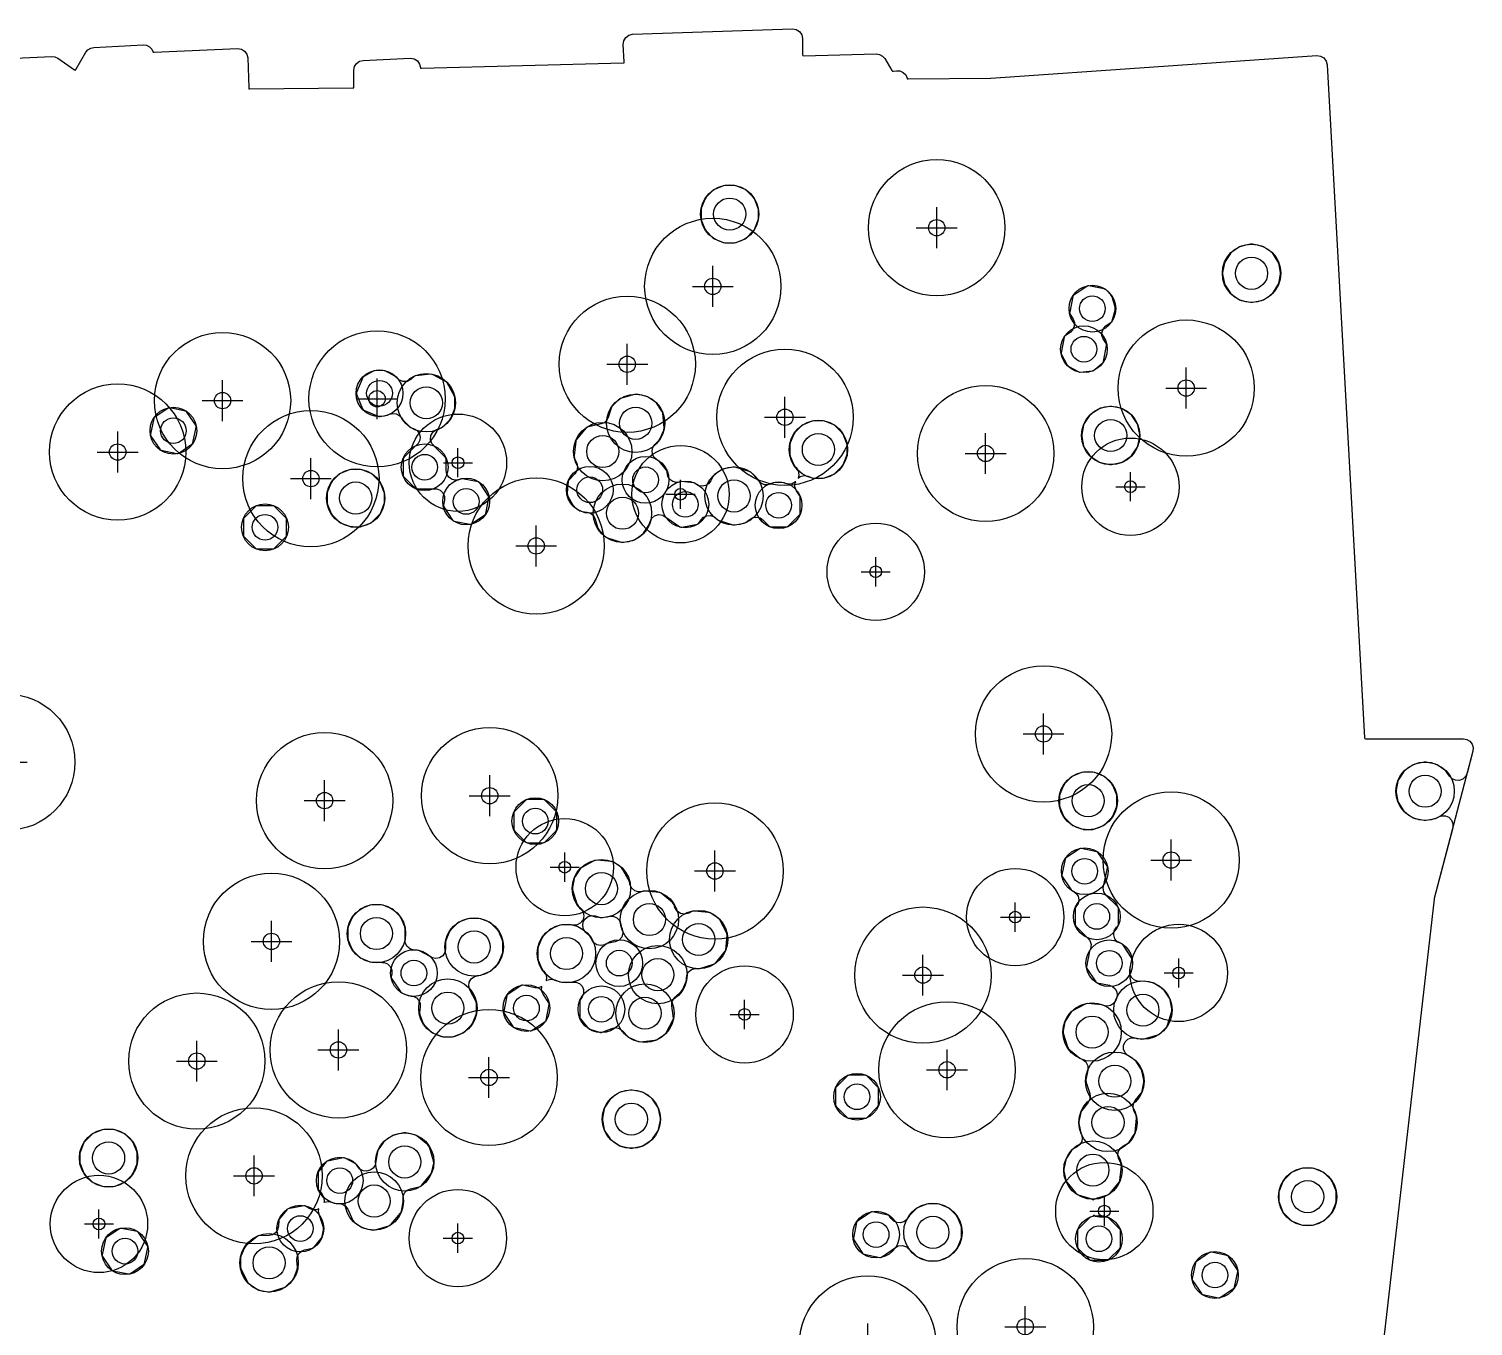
# Model space of a CAD drawing. Header units: metres. Extents: x 17722 to 17999, y 13535 to 15917.
# Drawn here: x 17871.3 to 17945.5, y 15034 to 15100.7 of the extents above; entities that cross this region are included whole.
import ezdxf

# ---------------------------------------------------------------- set-up
doc = ezdxf.new("R2010")
doc.units = ezdxf.units.M
for name, color, linetype in [('AI_GREENING_ALLOWED_ZONE', 4, 'Continuous'), ('AI_GREENING_LAWN', 82, 'Continuous'), ('AI_GREENING_SHRUBS', 92, 'Continuous'), ('AI_GREENING_TREES', 3, 'Continuous')]:
    doc.layers.add(name, color=color, linetype=linetype)

# ---------------------------------------------------------------- blocks, each defined once
blk = doc.blocks.new('AI_TREE')
for p, q in [((0, -0.3), (0, 0.3)), ((-0.3, 0), (0.3, 0))]:
    blk.add_line(p, q)
for radius in [1, 0.12]:
    blk.add_circle((0, 0), radius)
blk = doc.blocks.new('AI_SHRUB')
for radius in [1, 0.55]:
    blk.add_circle((0, 0), radius)

msp = doc.modelspace()

# ---------------------------------------------------------------- linework, layer by layer
at = {"layer": 'AI_GREENING_ALLOWED_ZONE'}
msp.add_lwpolyline([(17869.057, 15099.078), (17872.454, 15099.235), (17872.613, 15099.217), (17872.758, 15099.149), (17873.628, 15098.558), (17873.668, 15098.542), (17873.696, 15098.574), (17874.208, 15099.453), (17874.313, 15099.58), (17874.453, 15099.666), (17874.614, 15099.701), (17877.157, 15099.837), (17877.327, 15099.817), (17877.481, 15099.74), (17877.6, 15099.615), (17877.665, 15099.466), (17877.708, 15099.459), (17881.999, 15099.649), (17882.193, 15099.619), (17882.361, 15099.517), (17882.476, 15099.357), (17882.521, 15099.166), (17882.569, 15097.618), (17882.579, 15097.577), (17882.619, 15097.57), (17887.924, 15097.621), (17887.965, 15097.629), (17887.973, 15097.671), (17887.965, 15098.533), (17887.999, 15098.721), (17888.102, 15098.882), (17888.257, 15098.993), (17888.443, 15099.037), (17890.874, 15099.143), (17891.069, 15099.112), (17891.237, 15099.009), (17891.352, 15098.849), (17891.38, 15098.724), (17891.384, 15098.724), (17891.404, 15098.636), (17891.446, 15098.629), (17901.82, 15098.904), (17901.862, 15098.914), (17901.867, 15098.956), (17901.81, 15099.85), (17901.837, 15100.048), (17901.939, 15100.218), (17902.099, 15100.336), (17902.292, 15100.382), (17910.506, 15100.654), (17910.702, 15100.621), (17910.869, 15100.515), (17910.982, 15100.352), (17911.022, 15100.158), (17911.027, 15099.326), (17911.036, 15099.285), (17911.078, 15099.277), (17914.805, 15099.37), (17914.976, 15099.344), (17915.129, 15099.261), (17915.244, 15099.131), (17915.618, 15098.519), (17915.647, 15098.487), (17915.691, 15098.484), (17915.846, 15098.505), (17916.03, 15098.496), (17916.198, 15098.42), (17916.327, 15098.289), (17916.4, 15098.12), (17916.407, 15098.092), (17916.448, 15098.084), (17920.684, 15098.126), (17920.698, 15098.127), (17937.448, 15099.285), (17937.643, 15099.259), (17937.813, 15099.161), (17937.932, 15099.004), (17937.982, 15098.813), (17939.896, 15064.229), (17939.906, 15064.189), (17939.946, 15064.182), (17944.978, 15064.182), (17945.157, 15064.149), (17945.312, 15064.054), (17945.423, 15063.91), (17945.475, 15063.736), (17945.462, 15063.555), (17943.473, 15055.971), (17943.467, 15055.936), (17937.644, 15005.193)], dxfattribs=at)
at = {"layer": 'AI_GREENING_LAWN'}
msp.add_lwpolyline([(17869.057, 15099.078), (17872.454, 15099.235), (17872.613, 15099.217), (17872.758, 15099.149), (17873.628, 15098.558), (17873.668, 15098.542), (17873.696, 15098.574), (17874.208, 15099.453), (17874.313, 15099.58), (17874.453, 15099.666), (17874.614, 15099.701), (17877.157, 15099.837), (17877.327, 15099.817), (17877.481, 15099.74), (17877.6, 15099.615), (17877.665, 15099.466), (17877.708, 15099.459), (17881.999, 15099.649), (17882.193, 15099.619), (17882.361, 15099.517), (17882.476, 15099.357), (17882.521, 15099.166), (17882.569, 15097.618), (17882.579, 15097.577), (17882.619, 15097.57), (17887.924, 15097.621), (17887.965, 15097.629), (17887.973, 15097.671), (17887.965, 15098.533), (17887.999, 15098.721), (17888.102, 15098.882), (17888.257, 15098.993), (17888.443, 15099.037), (17890.874, 15099.143), (17891.069, 15099.112), (17891.237, 15099.009), (17891.352, 15098.849), (17891.38, 15098.724), (17891.384, 15098.724), (17891.404, 15098.636), (17891.446, 15098.629), (17901.82, 15098.904), (17901.862, 15098.914), (17901.867, 15098.956), (17901.81, 15099.85), (17901.837, 15100.048), (17901.939, 15100.218), (17902.099, 15100.336), (17902.292, 15100.382), (17910.506, 15100.654), (17910.702, 15100.621), (17910.869, 15100.515), (17910.982, 15100.352), (17911.022, 15100.158), (17911.027, 15099.326), (17911.036, 15099.285), (17911.078, 15099.277), (17914.805, 15099.37), (17914.976, 15099.344), (17915.129, 15099.261), (17915.244, 15099.131), (17915.618, 15098.519), (17915.647, 15098.487), (17915.691, 15098.484), (17915.846, 15098.505), (17916.03, 15098.496), (17916.198, 15098.42), (17916.327, 15098.289), (17916.4, 15098.12), (17916.407, 15098.092), (17916.448, 15098.084), (17920.684, 15098.126), (17920.698, 15098.127), (17937.448, 15099.285), (17937.643, 15099.259), (17937.813, 15099.161), (17937.932, 15099.004), (17937.982, 15098.813), (17939.896, 15064.229), (17939.906, 15064.189), (17939.946, 15064.182), (17944.978, 15064.182), (17945.157, 15064.149), (17945.312, 15064.054), (17945.423, 15063.91), (17945.475, 15063.736), (17945.462, 15063.555), (17945.162, 15062.411), (17945.08, 15062.24), (17944.939, 15062.112), (17944.761, 15062.045), (17944.571, 15062.05), (17944.396, 15062.125), (17944.263, 15062.26), (17944.098, 15062.506), (17944.03, 15062.575), (17943.625, 15062.845), (17943.536, 15062.882), (17943.058, 15062.977), (17942.962, 15062.977), (17942.484, 15062.882), (17942.395, 15062.845), (17941.99, 15062.575), (17941.922, 15062.506), (17941.652, 15062.102), (17941.615, 15062.012), (17941.52, 15061.535), (17941.52, 15061.438), (17941.615, 15060.961), (17941.652, 15060.872), (17941.922, 15060.467), (17941.99, 15060.399), (17942.395, 15060.128), (17942.484, 15060.091), (17942.962, 15059.996), (17943.058, 15059.996), (17943.536, 15060.091), (17943.625, 15060.128), (17943.667, 15060.156), (17943.852, 15060.232), (17944.052, 15060.229), (17944.235, 15060.148), (17944.371, 15060.001), (17944.439, 15059.813), (17944.428, 15059.614), (17943.473, 15055.971), (17943.467, 15055.936), (17937.644, 15005.193)], dxfattribs=at)
for points in [[(17907.621, 15089.686), (17908.07, 15089.873), (17908.151, 15089.926), (17908.495, 15090.271), (17908.549, 15090.351), (17908.735, 15090.801), (17908.754, 15090.895), (17908.754, 15091.382), (17908.735, 15091.477), (17908.549, 15091.927), (17908.495, 15092.007), (17908.151, 15092.351), (17908.07, 15092.405), (17907.621, 15092.591), (17907.526, 15092.61), (17907.039, 15092.61), (17906.944, 15092.591), (17906.495, 15092.405), (17906.414, 15092.351), (17906.07, 15092.007), (17906.017, 15091.927), (17905.83, 15091.477), (17905.811, 15091.382), (17905.811, 15090.895), (17905.83, 15090.801), (17906.017, 15090.351), (17906.07, 15090.271), (17906.414, 15089.926), (17906.495, 15089.873), (17906.944, 15089.686), (17907.039, 15089.668), (17907.526, 15089.668), (17907.621, 15089.686)], [(17934.708, 15086.739), (17935.113, 15087.009), (17935.181, 15087.077), (17935.451, 15087.482), (17935.488, 15087.571), (17935.583, 15088.049), (17935.583, 15088.145), (17935.488, 15088.623), (17935.451, 15088.712), (17935.181, 15089.117), (17935.113, 15089.185), (17934.708, 15089.456), (17934.619, 15089.492), (17934.141, 15089.587), (17934.045, 15089.587), (17933.567, 15089.492), (17933.478, 15089.456), (17933.073, 15089.185), (17933.005, 15089.117), (17932.734, 15088.712), (17932.697, 15088.623), (17932.602, 15088.145), (17932.602, 15088.049), (17932.697, 15087.571), (17932.734, 15087.482), (17933.005, 15087.077), (17933.073, 15087.009), (17933.478, 15086.739), (17933.567, 15086.702), (17934.045, 15086.607), (17934.141, 15086.607), (17934.619, 15086.702), (17934.708, 15086.739)], [(17925.937, 15083.094), (17925.968, 15083.112), (17926.445, 15083.504), (17926.472, 15083.535), (17926.486, 15083.573), (17926.648, 15084.386), (17926.648, 15084.43), (17926.633, 15084.472), (17926.474, 15084.73), (17926.407, 15084.905), (17926.41, 15085.092), (17926.481, 15085.265), (17926.61, 15085.399), (17926.88, 15085.591), (17926.908, 15085.619), (17926.925, 15085.654), (17927.094, 15086.21), (17927.094, 15086.352), (17926.931, 15086.889), (17926.87, 15086.992), (17926.635, 15087.227), (17926.509, 15087.294), (17925.73, 15087.449), (17925.683, 15087.449), (17925.64, 15087.431), (17924.959, 15086.975), (17924.926, 15086.943), (17924.908, 15086.9), (17924.748, 15086.093), (17924.747, 15086.049), (17924.763, 15086.007), (17924.922, 15085.749), (17924.988, 15085.574), (17924.986, 15085.388), (17924.915, 15085.215), (17924.785, 15085.08), (17924.521, 15084.892), (17924.49, 15084.859), (17924.473, 15084.818), (17924.312, 15084.006), (17924.311, 15083.965), (17924.324, 15083.926), (17924.597, 15083.415), (17924.697, 15083.314), (17925.214, 15083.038), (17925.247, 15083.026), (17925.283, 15083.024), (17925.903, 15083.085), (17925.937, 15083.094)], [(17891.22, 15080.014), (17891.326, 15079.871), (17891.376, 15079.698), (17891.361, 15079.52), (17891.284, 15079.358), (17891.156, 15079.234), (17891.117, 15079.208), (17890.537, 15078.628), (17890.512, 15078.59), (17890.502, 15078.544), (17890.502, 15077.724), (17890.512, 15077.679), (17890.537, 15077.64), (17891.117, 15077.06), (17891.156, 15077.034), (17891.201, 15077.025), (17892.021, 15077.025), (17892.038, 15077.029), (17892.233, 15077.029), (17892.413, 15076.954), (17892.551, 15076.816), (17892.626, 15076.636), (17892.626, 15076.441), (17892.576, 15076.189), (17892.576, 15076.143), (17892.594, 15076.1), (17893.049, 15075.418), (17893.082, 15075.386), (17893.125, 15075.368), (17893.929, 15075.208), (17893.975, 15075.208), (17894.018, 15075.226), (17894.7, 15075.681), (17894.733, 15075.714), (17894.75, 15075.757), (17894.91, 15076.561), (17894.91, 15076.607), (17894.893, 15076.65), (17894.437, 15077.332), (17894.404, 15077.365), (17894.361, 15077.383), (17893.557, 15077.542), (17893.511, 15077.542), (17893.423, 15077.506), (17893.42, 15077.511), (17893.333, 15077.473), (17893.155, 15077.464), (17892.984, 15077.519), (17892.844, 15077.631), (17892.752, 15077.784), (17892.72, 15077.96), (17892.72, 15078.544), (17892.711, 15078.59), (17892.685, 15078.628), (17892.07, 15079.243), (17892.076, 15079.248), (17891.983, 15079.345), (17891.912, 15079.548), (17891.933, 15079.761), (17892.042, 15079.946), (17892.218, 15080.068), (17892.483, 15080.178), (17892.564, 15080.232), (17892.908, 15080.576), (17892.962, 15080.657), (17893.148, 15081.106), (17893.167, 15081.201), (17893.167, 15081.675), (17893.138, 15081.791), (17892.774, 15082.473), (17892.752, 15082.501), (17892.724, 15082.522), (17892.054, 15082.881), (17891.914, 15082.908), (17891.159, 15082.834), (17891.124, 15082.825), (17891.093, 15082.806), (17890.896, 15082.642), (17890.704, 15082.542), (17890.488, 15082.533), (17890.288, 15082.616), (17890.232, 15082.678), (17890.225, 15082.671), (17890.078, 15082.813), (17889.58, 15083.08), (17889.464, 15083.109), (17889.119, 15083.109), (17889.003, 15083.08), (17888.481, 15082.801), (17888.448, 15082.775), (17888.426, 15082.741), (17888.11, 15081.977), (17888.101, 15081.932), (17888.11, 15081.886), (17888.424, 15081.129), (17888.45, 15081.09), (17888.488, 15081.065), (17889.257, 15080.746), (17889.292, 15080.737), (17889.327, 15080.739), (17889.7, 15080.813), (17889.806, 15080.858), (17889.973, 15080.897), (17890.144, 15080.877), (17890.298, 15080.8), (17890.417, 15080.676), (17890.483, 15080.576), (17890.827, 15080.232), (17890.908, 15080.178), (17891.069, 15080.111), (17891.22, 15080.014)], [(17901.834, 15074.282), (17902.299, 15074.374), (17902.388, 15074.411), (17902.793, 15074.682), (17902.861, 15074.75), (17903.132, 15075.155), (17903.169, 15075.244), (17903.179, 15075.297), (17903.265, 15075.493), (17903.425, 15075.635), (17903.63, 15075.698), (17903.842, 15075.668), (17904.023, 15075.553), (17904.045, 15075.53), (17904.727, 15075.075), (17904.77, 15075.057), (17904.816, 15075.057), (17905.621, 15075.217), (17905.663, 15075.235), (17905.696, 15075.267), (17905.811, 15075.438), (17905.939, 15075.568), (17906.104, 15075.643), (17906.286, 15075.655), (17906.46, 15075.6), (17906.602, 15075.487), (17906.624, 15075.462), (17906.738, 15075.389), (17907.445, 15075.175), (17907.564, 15075.169), (17908.021, 15075.259), (17908.124, 15075.306), (17908.33, 15075.467), (17908.491, 15075.55), (17908.671, 15075.57), (17908.846, 15075.526), (17908.994, 15075.422), (17909.302, 15075.107), (17909.341, 15075.081), (17909.387, 15075.072), (17910.206, 15075.072), (17910.252, 15075.081), (17910.29, 15075.107), (17910.87, 15075.686), (17910.896, 15075.725), (17910.905, 15075.77), (17910.905, 15076.603), (17910.9, 15076.638), (17910.884, 15076.67), (17910.711, 15076.929), (17910.634, 15077.126), (17910.644, 15077.336), (17910.672, 15077.391), (17910.67, 15077.388), (17910.495, 15077.286), (17910.294, 15077.262), (17910.101, 15077.32), (17910.085, 15077.328), (17909.969, 15077.357), (17909.624, 15077.357), (17909.508, 15077.328), (17909.421, 15077.282), (17909.248, 15077.227), (17909.066, 15077.238), (17908.901, 15077.313), (17908.773, 15077.442), (17908.718, 15077.523), (17908.381, 15077.86), (17908.278, 15077.922), (17907.563, 15078.139), (17907.443, 15078.145), (17906.978, 15078.052), (17906.889, 15078.015), (17906.499, 15077.754), (17906.414, 15077.657), (17906.306, 15077.435), (17906.198, 15077.288), (17906.045, 15077.19), (17905.867, 15077.153), (17905.687, 15077.182), (17905.53, 15077.274), (17905.49, 15077.308), (17905.459, 15077.328), (17905.423, 15077.337), (17904.805, 15077.398), (17904.769, 15077.396), (17904.735, 15077.384), (17904.547, 15077.355), (17904.362, 15077.399), (17904.206, 15077.508), (17904.103, 15077.668), (17904.067, 15077.855), (17904.067, 15077.903), (17904.06, 15077.943), (17904.039, 15077.979), (17903.672, 15078.427), (17903.517, 15078.531), (17903.39, 15078.652), (17903.313, 15078.811), (17903.296, 15078.986), (17903.34, 15079.156), (17903.441, 15079.3), (17903.664, 15079.523), (17903.718, 15079.604), (17903.899, 15080.042), (17903.917, 15080.16), (17903.844, 15080.904), (17903.803, 15081.017), (17903.54, 15081.411), (17903.472, 15081.48), (17903.067, 15081.75), (17902.978, 15081.787), (17902.512, 15081.88), (17902.393, 15081.874), (17901.678, 15081.657), (17901.575, 15081.595), (17901.248, 15081.268), (17901.187, 15081.167), (17901.04, 15080.696), (17900.961, 15080.541), (17900.833, 15080.423), (17900.673, 15080.356), (17899.967, 15080.196), (17899.93, 15080.181), (17899.9, 15080.155), (17899.397, 15079.542), (17899.379, 15079.511), (17899.37, 15079.477), (17899.295, 15078.712), (17899.316, 15078.587), (17899.423, 15078.351), (17899.468, 15078.16), (17899.436, 15077.966), (17899.331, 15077.8), (17899.014, 15077.464), (17898.992, 15077.431), (17898.981, 15077.393), (17898.924, 15076.814), (17898.952, 15076.675), (17899.216, 15076.181), (17899.297, 15076.092), (17899.585, 15075.899), (17899.694, 15075.859), (17899.946, 15075.83), (17900.131, 15075.771), (17900.279, 15075.646), (17900.369, 15075.474), (17900.508, 15074.997), (17900.57, 15074.892), (17900.896, 15074.566), (17900.999, 15074.505), (17901.714, 15074.288), (17901.834, 15074.282)], [(17879.657, 15079.318), (17879.69, 15079.351), (17879.708, 15079.394), (17879.868, 15080.198), (17879.868, 15080.244), (17879.85, 15080.287), (17879.394, 15080.969), (17879.361, 15081.002), (17879.319, 15081.02), (17878.514, 15081.179), (17878.468, 15081.179), (17878.425, 15081.162), (17877.743, 15080.706), (17877.711, 15080.673), (17877.693, 15080.631), (17877.533, 15079.826), (17877.533, 15079.78), (17877.551, 15079.737), (17878.006, 15079.055), (17878.039, 15079.023), (17878.082, 15079.005), (17878.886, 15078.845), (17878.932, 15078.845), (17878.975, 15078.863), (17879.657, 15079.318)], [(17927.471, 15078.408), (17927.876, 15078.678), (17927.944, 15078.746), (17928.215, 15079.151), (17928.252, 15079.24), (17928.347, 15079.718), (17928.347, 15079.814), (17928.252, 15080.292), (17928.215, 15080.381), (17927.944, 15080.786), (17927.876, 15080.854), (17927.471, 15081.124), (17927.382, 15081.161), (17926.904, 15081.256), (17926.808, 15081.256), (17926.33, 15081.161), (17926.241, 15081.124), (17925.836, 15080.854), (17925.768, 15080.786), (17925.498, 15080.381), (17925.461, 15080.292), (17925.366, 15079.814), (17925.366, 15079.718), (17925.461, 15079.24), (17925.498, 15079.151), (17925.768, 15078.746), (17925.836, 15078.678), (17926.241, 15078.408), (17926.33, 15078.371), (17926.808, 15078.276), (17926.904, 15078.276), (17927.382, 15078.371), (17927.471, 15078.408)], [(17912.707, 15077.833), (17913.051, 15078.178), (17913.105, 15078.258), (17913.291, 15078.708), (17913.31, 15078.802), (17913.31, 15079.289), (17913.291, 15079.384), (17913.105, 15079.834), (17913.051, 15079.914), (17912.707, 15080.258), (17912.627, 15080.312), (17912.177, 15080.498), (17912.082, 15080.517), (17911.596, 15080.517), (17911.501, 15080.498), (17911.051, 15080.312), (17910.971, 15080.258), (17910.627, 15079.914), (17910.573, 15079.834), (17910.387, 15079.384), (17910.368, 15079.289), (17910.368, 15078.802), (17910.387, 15078.708), (17910.573, 15078.258), (17910.627, 15078.178), (17910.69, 15078.114), (17910.801, 15077.945), (17910.836, 15077.747), (17910.794, 15077.567), (17910.906, 15077.656), (17911.111, 15077.707), (17911.318, 15077.669), (17911.501, 15077.593), (17911.596, 15077.575), (17912.082, 15077.575), (17912.177, 15077.593), (17912.627, 15077.78), (17912.707, 15077.833)], [(17888.406, 15075.098), (17888.856, 15075.285), (17888.936, 15075.338), (17889.281, 15075.683), (17889.334, 15075.763), (17889.521, 15076.213), (17889.539, 15076.307), (17889.539, 15076.794), (17889.521, 15076.889), (17889.334, 15077.339), (17889.281, 15077.419), (17888.936, 15077.763), (17888.856, 15077.817), (17888.406, 15078.003), (17888.312, 15078.022), (17887.825, 15078.022), (17887.73, 15078.003), (17887.28, 15077.817), (17887.2, 15077.763), (17886.856, 15077.419), (17886.802, 15077.339), (17886.616, 15076.889), (17886.597, 15076.794), (17886.597, 15076.307), (17886.616, 15076.213), (17886.802, 15075.763), (17886.856, 15075.683), (17887.2, 15075.338), (17887.28, 15075.285), (17887.73, 15075.098), (17887.825, 15075.08), (17888.312, 15075.08), (17888.406, 15075.098)], [(17884.482, 15074.553), (17884.507, 15074.592), (17884.516, 15074.637), (17884.516, 15075.457), (17884.507, 15075.502), (17884.482, 15075.541), (17883.902, 15076.121), (17883.863, 15076.147), (17883.818, 15076.156), (17882.998, 15076.156), (17882.952, 15076.147), (17882.914, 15076.121), (17882.334, 15075.541), (17882.308, 15075.502), (17882.299, 15075.457), (17882.299, 15074.637), (17882.308, 15074.592), (17882.334, 15074.553), (17882.914, 15073.973), (17882.952, 15073.947), (17882.998, 15073.938), (17883.818, 15073.938), (17883.863, 15073.947), (17883.902, 15073.973), (17884.482, 15074.553)], [(17925.942, 15059.53), (17926.036, 15059.549), (17926.486, 15059.736), (17926.566, 15059.789), (17926.911, 15060.133), (17926.964, 15060.214), (17927.151, 15060.663), (17927.169, 15060.758), (17927.169, 15061.245), (17927.151, 15061.34), (17926.964, 15061.789), (17926.911, 15061.87), (17926.566, 15062.214), (17926.486, 15062.268), (17926.036, 15062.454), (17925.942, 15062.473), (17925.455, 15062.473), (17925.36, 15062.454), (17924.91, 15062.268), (17924.83, 15062.214), (17924.486, 15061.87), (17924.432, 15061.789), (17924.246, 15061.34), (17924.227, 15061.245), (17924.227, 15060.758), (17924.246, 15060.663), (17924.432, 15060.214), (17924.486, 15060.133), (17924.83, 15059.789), (17924.91, 15059.736), (17925.36, 15059.549), (17925.445, 15059.532), (17925.449, 15059.53), (17925.942, 15059.53)], [(17898.369, 15059.458), (17898.395, 15059.497), (17898.404, 15059.542), (17898.404, 15060.362), (17898.395, 15060.408), (17898.369, 15060.446), (17897.789, 15061.026), (17897.75, 15061.052), (17897.705, 15061.061), (17896.885, 15061.061), (17896.839, 15061.052), (17896.801, 15061.026), (17896.221, 15060.446), (17896.195, 15060.408), (17896.186, 15060.362), (17896.186, 15059.542), (17896.195, 15059.497), (17896.221, 15059.458), (17896.801, 15058.879), (17896.839, 15058.853), (17896.885, 15058.844), (17897.705, 15058.844), (17897.75, 15058.853), (17897.789, 15058.879), (17898.369, 15059.458)], [(17924.826, 15056.418), (17924.859, 15056.385), (17924.906, 15056.365), (17925.068, 15056.257), (17925.177, 15056.095), (17925.215, 15055.903), (17925.177, 15055.712), (17925.068, 15055.55), (17925.043, 15055.511), (17925.034, 15055.466), (17925.034, 15054.646), (17925.043, 15054.6), (17925.068, 15054.562), (17925.683, 15053.947), (17925.68, 15053.944), (17925.792, 15053.824), (17925.858, 15053.606), (17925.821, 15053.382), (17925.774, 15053.268), (17925.614, 15052.464), (17925.614, 15052.418), (17925.632, 15052.375), (17926.088, 15051.693), (17926.12, 15051.66), (17926.163, 15051.643), (17926.79, 15051.518), (17926.956, 15051.453), (17927.088, 15051.334), (17927.17, 15051.176), (17927.192, 15051), (17927.151, 15050.827), (17927.116, 15050.747), (17927.008, 15050.591), (17926.851, 15050.486), (17926.666, 15050.447), (17926.479, 15050.48), (17926.408, 15050.507), (17925.682, 15050.579), (17925.543, 15050.551), (17924.895, 15050.205), (17924.806, 15050.124), (17924.543, 15049.73), (17924.506, 15049.641), (17924.413, 15049.175), (17924.419, 15049.056), (17924.632, 15048.353), (17924.711, 15048.235), (17925.276, 15047.771), (17925.398, 15047.716), (17925.575, 15047.582), (17925.677, 15047.385), (17925.683, 15047.163), (17925.581, 15046.654), (17925.589, 15046.528), (17925.778, 15045.964), (17925.803, 15045.8), (17925.774, 15045.636), (17925.692, 15045.491), (17925.37, 15045.094), (17925.32, 15044.987), (17925.227, 15044.521), (17925.227, 15044.424), (17925.322, 15043.945), (17925.36, 15043.852), (17925.396, 15043.675), (17925.367, 15043.497), (17925.277, 15043.341), (17925.137, 15043.226), (17924.934, 15043.115), (17924.848, 15043.036), (17924.584, 15042.64), (17924.547, 15042.551), (17924.452, 15042.073), (17924.452, 15041.977), (17924.544, 15041.511), (17924.596, 15041.403), (17925.062, 15040.835), (17925.18, 15040.756), (17925.825, 15040.561), (17925.961, 15040.489), (17926.135, 15040.583), (17926.705, 15040.756), (17926.823, 15040.835), (17927.305, 15041.422), (17927.323, 15041.453), (17927.332, 15041.488), (17927.407, 15042.247), (17927.381, 15042.381), (17927.278, 15042.586), (17927.226, 15042.769), (17927.246, 15042.959), (17927.336, 15043.127), (17927.483, 15043.249), (17927.725, 15043.383), (17927.811, 15043.462), (17928.069, 15043.847), (17928.109, 15043.96), (17928.182, 15044.7), (17928.162, 15044.825), (17928.048, 15045.077), (17928.004, 15045.255), (17928.028, 15045.437), (17928.115, 15045.598), (17928.416, 15045.969), (17928.466, 15046.076), (17928.559, 15046.542), (17928.559, 15046.638), (17928.464, 15047.116), (17928.427, 15047.205), (17928.157, 15047.61), (17928.088, 15047.678), (17927.731, 15047.917), (17927.593, 15048.055), (17927.518, 15048.235), (17927.518, 15048.43), (17927.593, 15048.61), (17927.731, 15048.748), (17927.911, 15048.823), (17928.106, 15048.823), (17928.451, 15048.754), (17928.571, 15048.76), (17929.286, 15048.977), (17929.389, 15049.039), (17929.715, 15049.365), (17929.777, 15049.468), (17929.994, 15050.183), (17930, 15050.303), (17929.907, 15050.768), (17929.87, 15050.857), (17929.6, 15051.262), (17929.531, 15051.33), (17929.127, 15051.601), (17929.037, 15051.638), (17928.572, 15051.73), (17928.391, 15051.721), (17928.391, 15051.725), (17928.276, 15051.714), (17928.082, 15051.78), (17927.93, 15051.917), (17927.846, 15052.104), (17927.844, 15052.309), (17927.949, 15052.836), (17927.949, 15052.882), (17927.931, 15052.925), (17927.476, 15053.607), (17927.443, 15053.64), (17927.354, 15053.676), (17927.356, 15053.679), (17927.213, 15053.741), (17927.071, 15053.902), (17927.009, 15054.107), (17927.038, 15054.319), (17927.154, 15054.499), (17927.216, 15054.562), (17927.242, 15054.6), (17927.251, 15054.646), (17927.251, 15055.466), (17927.242, 15055.511), (17927.216, 15055.55), (17926.612, 15056.154), (17926.504, 15056.316), (17926.466, 15056.507), (17926.504, 15056.699), (17926.528, 15056.756), (17926.687, 15057.56), (17926.687, 15057.607), (17926.67, 15057.65), (17926.214, 15058.331), (17926.181, 15058.364), (17926.139, 15058.382), (17925.344, 15058.54), (17925.34, 15058.542), (17925.288, 15058.542), (17925.245, 15058.524), (17924.563, 15058.069), (17924.531, 15058.036), (17924.513, 15057.993), (17924.353, 15057.189), (17924.353, 15057.142), (17924.371, 15057.1), (17924.826, 15056.418)], [(17899.561, 15051.613), (17899.699, 15051.475), (17899.773, 15051.294), (17899.773, 15051.099), (17899.699, 15050.919), (17899.603, 15050.776), (17899.588, 15050.744), (17899.583, 15050.709), (17899.583, 15049.87), (17899.59, 15049.83), (17899.61, 15049.794), (17899.978, 15049.346), (17900.096, 15049.267), (17900.65, 15049.099), (17900.691, 15049.094), (17900.731, 15049.103), (17901.219, 15049.305), (17901.416, 15049.343), (17901.613, 15049.3), (17901.776, 15049.183), (17902.059, 15048.878), (17902.146, 15048.817), (17902.58, 15048.638), (17902.698, 15048.62), (17903.442, 15048.693), (17903.555, 15048.734), (17903.939, 15048.99), (17904.019, 15049.079), (17904.382, 15049.758), (17904.395, 15049.794), (17904.396, 15049.831), (17904.31, 15050.47), (17904.315, 15050.633), (17904.373, 15050.786), (17904.476, 15050.912), (17904.795, 15051.191), (17904.86, 15051.282), (17905.039, 15051.716), (17905.058, 15051.828), (17905.056, 15051.85), (17905.078, 15052.037), (17905.167, 15052.202), (17905.311, 15052.323), (17905.489, 15052.382), (17905.553, 15052.378), (17905.553, 15052.384), (17905.752, 15052.388), (17906.449, 15052.6), (17906.567, 15052.679), (17907.049, 15053.266), (17907.068, 15053.297), (17907.076, 15053.331), (17907.151, 15054.087), (17907.123, 15054.227), (17906.777, 15054.875), (17906.696, 15054.964), (17906.312, 15055.22), (17906.2, 15055.261), (17905.467, 15055.333), (17905.329, 15055.306), (17905.18, 15055.227), (17904.971, 15055.171), (17904.757, 15055.207), (17904.58, 15055.331), (17904.471, 15055.518), (17904.426, 15055.658), (17904.348, 15055.773), (17903.76, 15056.256), (17903.729, 15056.275), (17903.694, 15056.283), (17902.901, 15056.361), (17902.866, 15056.36), (17902.816, 15056.342), (17902.605, 15056.314), (17902.402, 15056.376), (17902.243, 15056.518), (17902.157, 15056.712), (17902.13, 15056.842), (17901.783, 15057.491), (17901.703, 15057.58), (17901.319, 15057.836), (17901.206, 15057.877), (17900.475, 15057.949), (17900.335, 15057.921), (17899.687, 15057.575), (17899.599, 15057.494), (17899.335, 15057.1), (17899.298, 15057.011), (17899.206, 15056.545), (17899.211, 15056.426), (17899.428, 15055.71), (17899.49, 15055.608), (17899.644, 15055.454), (17899.758, 15055.277), (17899.789, 15055.068), (17899.731, 15054.865), (17899.594, 15054.704), (17899.404, 15054.614), (17899.193, 15054.61), (17899.14, 15054.621), (17898.653, 15054.621), (17898.558, 15054.602), (17898.109, 15054.415), (17898.028, 15054.362), (17897.684, 15054.018), (17897.63, 15053.937), (17897.444, 15053.488), (17897.425, 15053.393), (17897.425, 15052.906), (17897.444, 15052.811), (17897.63, 15052.362), (17897.684, 15052.281), (17897.728, 15052.237), (17897.831, 15052.088), (17897.874, 15051.911), (17897.855, 15051.761), (17897.891, 15051.789), (17898.095, 15051.841), (17898.303, 15051.803), (17898.558, 15051.697), (17898.653, 15051.678), (17899.14, 15051.678), (17899.185, 15051.687), (17899.381, 15051.687), (17899.561, 15051.613)], [(17889.427, 15052.695), (17889.526, 15052.695), (17889.706, 15052.621), (17889.844, 15052.483), (17889.919, 15052.303), (17889.919, 15052.107), (17889.89, 15051.96), (17889.89, 15051.914), (17889.907, 15051.871), (17890.349, 15051.21), (17890.459, 15051.12), (17890.767, 15050.992), (17890.942, 15050.965), (17890.941, 15050.961), (17891.023, 15050.954), (17891.183, 15050.875), (17891.306, 15050.745), (17891.375, 15050.58), (17891.381, 15050.401), (17891.341, 15050.122), (17891.357, 15049.993), (17891.537, 15049.56), (17891.59, 15049.48), (17891.935, 15049.136), (17892.015, 15049.082), (17892.465, 15048.896), (17892.559, 15048.877), (17893.046, 15048.877), (17893.141, 15048.896), (17893.591, 15049.082), (17893.671, 15049.136), (17894.015, 15049.48), (17894.069, 15049.56), (17894.255, 15050.01), (17894.274, 15050.105), (17894.274, 15050.579), (17894.245, 15050.695), (17893.932, 15051.28), (17893.875, 15051.476), (17893.901, 15051.679), (17894.006, 15051.855), (17894.173, 15051.974), (17894.373, 15052.015), (17894.399, 15052.015), (17894.493, 15052.034), (17894.943, 15052.221), (17895.023, 15052.274), (17895.368, 15052.618), (17895.421, 15052.699), (17895.608, 15053.149), (17895.626, 15053.243), (17895.626, 15053.73), (17895.608, 15053.825), (17895.421, 15054.275), (17895.368, 15054.355), (17895.023, 15054.699), (17894.943, 15054.753), (17894.493, 15054.939), (17894.399, 15054.958), (17893.912, 15054.958), (17893.817, 15054.939), (17893.367, 15054.753), (17893.287, 15054.699), (17892.943, 15054.355), (17892.889, 15054.275), (17892.703, 15053.825), (17892.684, 15053.73), (17892.684, 15053.392), (17892.646, 15053.201), (17892.538, 15053.039), (17892.375, 15052.93), (17892.184, 15052.892), (17891.993, 15052.93), (17891.863, 15053.017), (17891.345, 15053.294), (17891.229, 15053.323), (17891.093, 15053.323), (17890.879, 15053.371), (17890.707, 15053.505), (17890.608, 15053.701), (17890.603, 15053.92), (17890.605, 15053.932), (17890.605, 15054.419), (17890.586, 15054.514), (17890.4, 15054.964), (17890.346, 15055.044), (17890.002, 15055.388), (17889.922, 15055.442), (17889.472, 15055.628), (17889.377, 15055.647), (17888.891, 15055.647), (17888.796, 15055.628), (17888.346, 15055.442), (17888.266, 15055.388), (17887.922, 15055.044), (17887.868, 15054.964), (17887.682, 15054.514), (17887.663, 15054.419), (17887.663, 15053.932), (17887.682, 15053.838), (17887.868, 15053.388), (17887.922, 15053.308), (17888.266, 15052.963), (17888.346, 15052.91), (17888.796, 15052.723), (17888.891, 15052.705), (17889.427, 15052.705), (17889.427, 15052.695)], [(17900.754, 15054.997), (17901.101, 15055.066), (17901.302, 15055.065), (17901.486, 15054.985), (17901.624, 15054.839), (17901.693, 15054.651), (17901.709, 15054.545), (17901.759, 15054.426), (17901.796, 15054.21), (17901.738, 15053.999), (17901.595, 15053.833), (17901.394, 15053.744), (17900.988, 15053.663), (17900.865, 15053.612), (17900.844, 15053.599), (17900.653, 15053.56), (17900.461, 15053.599), (17900.299, 15053.707), (17900.191, 15053.869), (17900.163, 15053.937), (17900.109, 15054.018), (17899.877, 15054.249), (17899.772, 15054.405), (17899.731, 15054.589), (17899.761, 15054.774), (17899.858, 15054.936), (17900.008, 15055.05), (17900.189, 15055.101), (17900.376, 15055.081), (17900.634, 15055.003), (17900.754, 15054.997)], [(17897.796, 15049.656), (17897.829, 15049.688), (17897.847, 15049.731), (17898.007, 15050.536), (17898.007, 15050.582), (17897.989, 15050.625), (17897.696, 15051.063), (17897.618, 15051.259), (17897.628, 15051.452), (17897.459, 15051.39), (17897.277, 15051.393), (17896.654, 15051.517), (17896.607, 15051.517), (17896.564, 15051.499), (17895.883, 15051.044), (17895.85, 15051.011), (17895.832, 15050.968), (17895.672, 15050.164), (17895.672, 15050.118), (17895.69, 15050.075), (17896.145, 15049.393), (17896.178, 15049.36), (17896.221, 15049.342), (17897.025, 15049.182), (17897.072, 15049.182), (17897.114, 15049.2), (17897.796, 15049.656)], [(17914.899, 15045.297), (17914.925, 15045.336), (17914.934, 15045.381), (17914.934, 15046.201), (17914.925, 15046.247), (17914.899, 15046.285), (17914.319, 15046.865), (17914.281, 15046.891), (17914.235, 15046.9), (17913.415, 15046.9), (17913.37, 15046.891), (17913.331, 15046.865), (17912.751, 15046.285), (17912.726, 15046.247), (17912.717, 15046.201), (17912.717, 15045.381), (17912.726, 15045.336), (17912.751, 15045.297), (17913.331, 15044.717), (17913.37, 15044.692), (17913.415, 15044.683), (17914.235, 15044.683), (17914.281, 15044.692), (17914.319, 15044.717), (17914.899, 15045.297)], [(17902.844, 15043.285), (17903.249, 15043.555), (17903.317, 15043.623), (17903.588, 15044.028), (17903.625, 15044.117), (17903.72, 15044.595), (17903.72, 15044.691), (17903.625, 15045.169), (17903.588, 15045.258), (17903.317, 15045.663), (17903.249, 15045.731), (17902.844, 15046.002), (17902.755, 15046.038), (17902.278, 15046.133), (17902.181, 15046.133), (17901.704, 15046.038), (17901.614, 15046.002), (17901.21, 15045.731), (17901.141, 15045.663), (17900.871, 15045.258), (17900.834, 15045.169), (17900.739, 15044.691), (17900.739, 15044.595), (17900.834, 15044.117), (17900.871, 15044.028), (17901.141, 15043.623), (17901.21, 15043.555), (17901.614, 15043.285), (17901.704, 15043.248), (17902.181, 15043.153), (17902.278, 15043.153), (17902.755, 15043.248), (17902.844, 15043.285)], [(17875.711, 15041.193), (17876.161, 15041.38), (17876.242, 15041.433), (17876.586, 15041.778), (17876.639, 15041.858), (17876.826, 15042.308), (17876.845, 15042.402), (17876.845, 15042.889), (17876.826, 15042.984), (17876.639, 15043.434), (17876.586, 15043.514), (17876.242, 15043.858), (17876.161, 15043.912), (17875.711, 15044.098), (17875.617, 15044.117), (17875.13, 15044.117), (17875.035, 15044.098), (17874.585, 15043.912), (17874.505, 15043.858), (17874.161, 15043.514), (17874.107, 15043.434), (17873.921, 15042.984), (17873.902, 15042.889), (17873.902, 15042.402), (17873.921, 15042.308), (17874.107, 15041.858), (17874.161, 15041.778), (17874.505, 15041.433), (17874.585, 15041.38), (17875.035, 15041.193), (17875.13, 15041.175), (17875.617, 15041.175), (17875.711, 15041.193)], [(17887.663, 15040.018), (17887.926, 15039.437), (17888.013, 15039.334), (17888.4, 15039.075), (17888.489, 15039.038), (17888.955, 15038.946), (17889.074, 15038.951), (17889.778, 15039.165), (17889.896, 15039.244), (17890.362, 15039.812), (17890.413, 15039.92), (17890.506, 15040.386), (17890.506, 15040.481), (17890.505, 15040.488), (17890.506, 15040.678), (17890.577, 15040.854), (17890.709, 15040.99), (17890.882, 15041.068), (17891.381, 15041.185), (17891.417, 15041.2), (17891.446, 15041.226), (17891.934, 15041.82), (17891.985, 15041.928), (17892.075, 15042.381), (17892.069, 15042.501), (17891.856, 15043.204), (17891.777, 15043.322), (17891.209, 15043.788), (17891.101, 15043.84), (17890.635, 15043.932), (17890.539, 15043.932), (17890.061, 15043.837), (17889.972, 15043.8), (17889.567, 15043.53), (17889.499, 15043.461), (17889.229, 15043.057), (17889.192, 15042.967), (17889.096, 15042.489), (17889.096, 15042.464), (17889.061, 15042.281), (17888.961, 15042.124), (17888.811, 15042.015), (17888.631, 15041.968), (17888.446, 15041.989), (17888.282, 15042.077), (17888.162, 15042.219), (17888.132, 15042.271), (17888.035, 15042.366), (17887.521, 15042.64), (17887.482, 15042.653), (17887.441, 15042.652), (17886.624, 15042.49), (17886.586, 15042.475), (17886.555, 15042.448), (17886.167, 15041.976), (17886.147, 15041.94), (17886.14, 15041.9), (17886.14, 15041.068), (17886.147, 15041.027), (17886.167, 15040.991), (17886.337, 15040.785), (17886.431, 15040.606), (17886.446, 15040.405), (17886.428, 15040.352), (17886.455, 15040.371), (17886.651, 15040.414), (17886.849, 15040.376), (17886.966, 15040.327), (17887.067, 15040.308), (17887.195, 15040.311), (17887.386, 15040.279), (17887.55, 15040.176), (17887.663, 15040.018)], [(17937.312, 15039.206), (17937.761, 15039.392), (17937.842, 15039.446), (17938.186, 15039.79), (17938.239, 15039.87), (17938.426, 15040.32), (17938.445, 15040.415), (17938.445, 15040.901), (17938.426, 15040.996), (17938.239, 15041.446), (17938.186, 15041.526), (17937.842, 15041.87), (17937.761, 15041.924), (17937.312, 15042.11), (17937.217, 15042.129), (17936.73, 15042.129), (17936.635, 15042.11), (17936.186, 15041.924), (17936.105, 15041.87), (17935.761, 15041.526), (17935.707, 15041.446), (17935.521, 15040.996), (17935.502, 15040.901), (17935.502, 15040.415), (17935.521, 15040.32), (17935.707, 15039.87), (17935.761, 15039.79), (17936.105, 15039.446), (17936.186, 15039.392), (17936.635, 15039.206), (17936.73, 15039.187), (17937.217, 15039.187), (17937.312, 15039.206)], [(17884.496, 15036.055), (17884.831, 15036.391), (17884.885, 15036.471), (17885.066, 15036.909), (17885.084, 15037.028), (17885.046, 15037.39), (17885.061, 15037.573), (17885.141, 15037.737), (17885.275, 15037.863), (17885.444, 15037.931), (17885.847, 15038.013), (17885.886, 15038.028), (17885.917, 15038.055), (17886.292, 15038.512), (17886.343, 15038.62), (17886.411, 15038.959), (17886.405, 15039.078), (17886.233, 15039.645), (17886.211, 15039.689), (17886.158, 15039.883), (17886.18, 15040.034), (17886.062, 15039.98), (17885.86, 15039.976), (17885.672, 15040.052), (17885.498, 15040.169), (17885.455, 15040.187), (17885.409, 15040.187), (17884.598, 15040.025), (17884.56, 15040.011), (17884.529, 15039.984), (17884.14, 15039.509), (17884.12, 15039.476), (17884.112, 15039.438), (17884.099, 15039.141), (17884.056, 15038.96), (17883.951, 15038.808), (17883.797, 15038.704), (17883.616, 15038.664), (17883.086, 15038.646), (17883.047, 15038.638), (17883.013, 15038.619), (17882.419, 15038.131), (17882.348, 15038.035), (17882.166, 15037.597), (17882.148, 15037.502), (17882.148, 15037.028), (17882.177, 15036.912), (17882.529, 15036.252), (17882.609, 15036.164), (17883.004, 15035.9), (17883.093, 15035.863), (17883.558, 15035.771), (17883.678, 15035.777), (17884.393, 15035.994), (17884.496, 15036.055)], [(17915.801, 15038.041), (17915.802, 15038.039), (17915.942, 15038.128), (17916.159, 15038.155), (17916.367, 15038.086), (17916.471, 15037.987), (17916.476, 15037.992), (17916.855, 15037.613), (17916.935, 15037.56), (17917.385, 15037.373), (17917.48, 15037.354), (17917.966, 15037.354), (17918.061, 15037.373), (17918.511, 15037.56), (17918.591, 15037.613), (17918.935, 15037.957), (17918.989, 15038.038), (17919.175, 15038.487), (17919.194, 15038.582), (17919.194, 15039.069), (17919.175, 15039.164), (17918.989, 15039.613), (17918.935, 15039.694), (17918.591, 15040.038), (17918.511, 15040.092), (17918.061, 15040.278), (17917.966, 15040.297), (17917.48, 15040.297), (17917.385, 15040.278), (17916.935, 15040.092), (17916.855, 15040.038), (17916.511, 15039.694), (17916.43, 15039.573), (17916.429, 15039.573), (17916.364, 15039.472), (17916.22, 15039.365), (17916.048, 15039.316), (17915.869, 15039.331), (17915.707, 15039.407), (17915.583, 15039.536), (17915.497, 15039.665), (17915.464, 15039.697), (17915.421, 15039.715), (17914.617, 15039.875), (17914.571, 15039.875), (17914.528, 15039.857), (17913.846, 15039.402), (17913.813, 15039.369), (17913.795, 15039.326), (17913.635, 15038.522), (17913.635, 15038.476), (17913.653, 15038.433), (17914.109, 15037.751), (17914.142, 15037.718), (17914.184, 15037.7), (17914.989, 15037.541), (17915.035, 15037.541), (17915.078, 15037.558), (17915.801, 15038.041)], [(17925.179, 15038.002), (17925.759, 15037.422), (17925.798, 15037.397), (17925.843, 15037.388), (17926.663, 15037.388), (17926.708, 15037.397), (17926.747, 15037.422), (17927.327, 15038.002), (17927.353, 15038.041), (17927.362, 15038.086), (17927.362, 15038.906), (17927.353, 15038.952), (17927.327, 15038.99), (17926.747, 15039.57), (17926.708, 15039.596), (17926.663, 15039.605), (17926.28, 15039.605), (17926.082, 15039.646), (17925.996, 15039.706), (17925.952, 15039.663), (17925.814, 15039.607), (17925.759, 15039.57), (17925.179, 15038.99), (17925.153, 15038.952), (17925.144, 15038.906), (17925.144, 15038.086), (17925.153, 15038.041), (17925.179, 15038.002)], [(17877.173, 15037.165), (17877.206, 15037.198), (17877.224, 15037.241), (17877.384, 15038.045), (17877.384, 15038.091), (17877.366, 15038.134), (17876.91, 15038.816), (17876.878, 15038.849), (17876.835, 15038.866), (17876.031, 15039.026), (17875.984, 15039.026), (17875.941, 15039.009), (17875.26, 15038.553), (17875.227, 15038.52), (17875.209, 15038.477), (17875.049, 15037.673), (17875.049, 15037.627), (17875.067, 15037.584), (17875.522, 15036.902), (17875.555, 15036.869), (17875.598, 15036.852), (17876.402, 15036.692), (17876.449, 15036.692), (17876.491, 15036.709), (17877.173, 15037.165)], [(17933.169, 15035.939), (17933.202, 15035.972), (17933.22, 15036.015), (17933.38, 15036.819), (17933.38, 15036.865), (17933.362, 15036.908), (17932.906, 15037.59), (17932.874, 15037.623), (17932.831, 15037.64), (17932.027, 15037.8), (17931.98, 15037.8), (17931.937, 15037.783), (17931.256, 15037.327), (17931.223, 15037.294), (17931.205, 15037.251), (17931.045, 15036.447), (17931.045, 15036.401), (17931.063, 15036.358), (17931.518, 15035.676), (17931.551, 15035.643), (17931.594, 15035.626), (17932.398, 15035.466), (17932.445, 15035.466), (17932.487, 15035.483), (17933.169, 15035.939)]]:
    msp.add_lwpolyline(points, close=True, dxfattribs=at)

# ---------------------------------------------------------------- block references
at = {"layer": 'AI_GREENING_SHRUBS'}
for p, xscale, yscale in [((17907.283, 15091.139), 1.5, 1.5), ((17934.093, 15088.097), 1.5, 1.5), ((17925.915, 15086.281), 1.2, 1.2), ((17925.48, 15084.198), 1.2, 1.2), ((17889.291, 15081.932), 1.2, 1.2), ((17891.696, 15081.444), 1.5, 1.5), ((17902.452, 15080.392), 1.5, 1.5), ((17878.7, 15080.012), 1.2, 1.2), ((17926.856, 15079.766), 1.5, 1.5), ((17900.76, 15078.939), 1.5, 1.5), ((17911.839, 15079.046), 1.5, 1.5), ((17891.611, 15078.134), 1.2, 1.2), ((17902.958, 15077.486), 1.2, 1.2), ((17888.068, 15076.551), 1.5, 1.5), ((17900.094, 15076.975), 1.2, 1.2), ((17907.504, 15076.657), 1.5, 1.5), ((17893.743, 15076.375), 1.2, 1.2), ((17901.773, 15075.77), 1.5, 1.5), ((17905.002, 15076.225), 1.2, 1.2), ((17909.796, 15076.18), 1.2, 1.2), ((17883.408, 15075.047), 1.2, 1.2), ((17943.01, 15061.487), 1.5, 1.5), ((17925.698, 15061.002), 1.5, 1.5), ((17897.295, 15059.952), 1.2, 1.2), ((17925.52, 15057.375), 1.2, 1.2), ((17900.693, 15056.485), 1.5, 1.5), ((17903.157, 15054.894), 1.5, 1.5), ((17926.142, 15055.056), 1.2, 1.2), ((17889.134, 15054.176), 1.5, 1.5), ((17894.155, 15053.487), 1.5, 1.5), ((17905.687, 15053.869), 1.5, 1.5), ((17898.896, 15053.149), 1.5, 1.5), ((17891.057, 15052.146), 1.2, 1.2), ((17901.606, 15052.656), 1.2, 1.2), ((17903.591, 15052.062), 1.5, 1.5), ((17926.782, 15052.65), 1.2, 1.2), ((17892.803, 15050.348), 1.5, 1.5), ((17896.839, 15050.35), 1.2, 1.2), ((17900.691, 15050.286), 1.2, 1.2), ((17902.93, 15050.085), 1.5, 1.5), ((17928.512, 15050.242), 1.5, 1.5), ((17925.901, 15049.115), 1.5, 1.5), ((17927.069, 15046.59), 1.5, 1.5), ((17913.825, 15045.791), 1.2, 1.2), ((17902.229, 15044.643), 1.5, 1.5), ((17926.717, 15044.472), 1.5, 1.5), ((17875.373, 15042.646), 1.5, 1.5), ((17890.587, 15042.442), 1.5, 1.5), ((17925.942, 15042.025), 1.5, 1.5), ((17887.249, 15041.484), 1.2, 1.2), ((17936.973, 15040.658), 1.5, 1.5), ((17889.015, 15040.433), 1.5, 1.5), ((17885.223, 15039.019), 1.2, 1.2), ((17914.803, 15038.708), 1.2, 1.2), ((17917.723, 15038.826), 1.5, 1.5), ((17926.253, 15038.496), 1.2, 1.2), ((17876.216, 15037.859), 1.2, 1.2), ((17883.619, 15037.259), 1.5, 1.5), ((17932.212, 15036.633), 1.2, 1.2)]:
    msp.add_blockref('AI_SHRUB', p, dxfattribs=dict(at, xscale=xscale, yscale=yscale))
at = {"layer": 'AI_GREENING_TREES'}
for p, xscale, yscale in [((17917.916, 15090.44), 3.5, 3.5), ((17906.413, 15087.424), 3.5, 3.5), ((17902.019, 15083.424), 3.5, 3.5), ((17889.166, 15081.65), 3.5, 3.5), ((17930.734, 15082.2), 3.5, 3.5), ((17881.227, 15081.557), 3.5, 3.5), ((17910.121, 15080.701), 3.5, 3.5), ((17875.839, 15078.915), 3.5, 3.5), ((17920.431, 15078.841), 3.5, 3.5), ((17885.765, 15077.549), 3.5, 3.5), ((17893.323, 15078.365), 2.5, 2.5), ((17904.756, 15076.744), 2.5, 2.5), ((17927.869, 15077.133), 2.5, 2.5), ((17897.341, 15074.09), 3.5, 3.5), ((17914.784, 15072.762), 2.5, 2.5), ((17923.406, 15064.432), 3.5, 3.5), ((17870.144, 15062.978), 3.5, 3.5), ((17886.469, 15061.005), 3.5, 3.5), ((17894.951, 15061.259), 3.5, 3.5), ((17929.962, 15057.953), 3.5, 3.5), ((17906.525, 15057.39), 3.5, 3.5), ((17898.806, 15057.585), 2.5, 2.5), ((17883.74, 15053.774), 3.5, 3.5), ((17921.95, 15055.02), 2.5, 2.5), ((17917.21, 15052.041), 3.5, 3.5), ((17930.35, 15052.152), 2.5, 2.5), ((17908.048, 15050.022), 2.5, 2.5), ((17879.907, 15047.623), 3.5, 3.5), ((17887.178, 15048.199), 3.5, 3.5), ((17894.916, 15046.782), 3.5, 3.5), ((17918.449, 15047.176), 3.5, 3.5), ((17882.844, 15041.728), 3.5, 3.5), ((17926.529, 15039.917), 2.5, 2.5), ((17874.879, 15039.256), 2.5, 2.5), ((17893.319, 15038.528), 2.5, 2.5), ((17922.465, 15033.976), 3.5, 3.5), ((17914.371, 15033.086), 3.5, 3.5)]:
    msp.add_blockref('AI_TREE', p, dxfattribs=dict(at, xscale=xscale, yscale=yscale))

doc.saveas('drawing.dxf')
